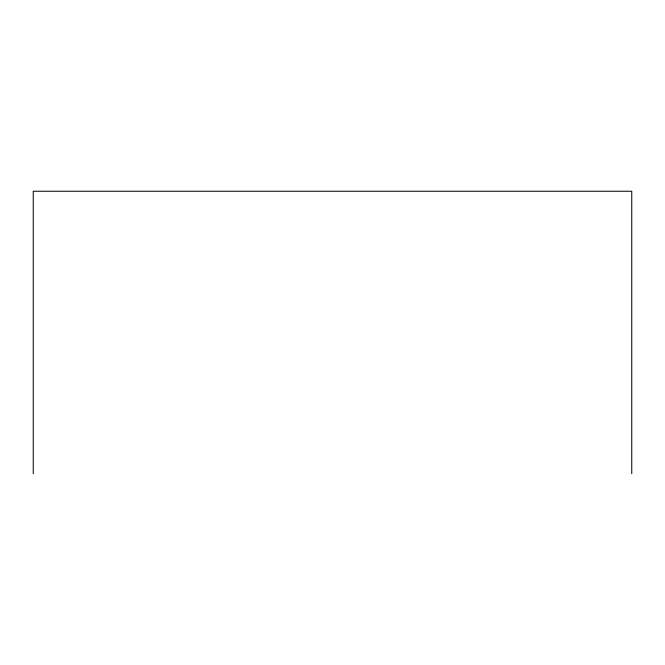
<?xml version="1.0" encoding="UTF-8"?>
<svg xmlns="http://www.w3.org/2000/svg" width="665" height="665" viewBox="0 0 665 665"><rect width="100%" height="100%" fill="white"/><g stroke="black" fill="none" stroke-linecap="round" stroke-linejoin="round"><path stroke-width="1" d="M631.75 473.754L631.75 191.246L33.25 191.246L33.25 473.754"/></g></svg>
